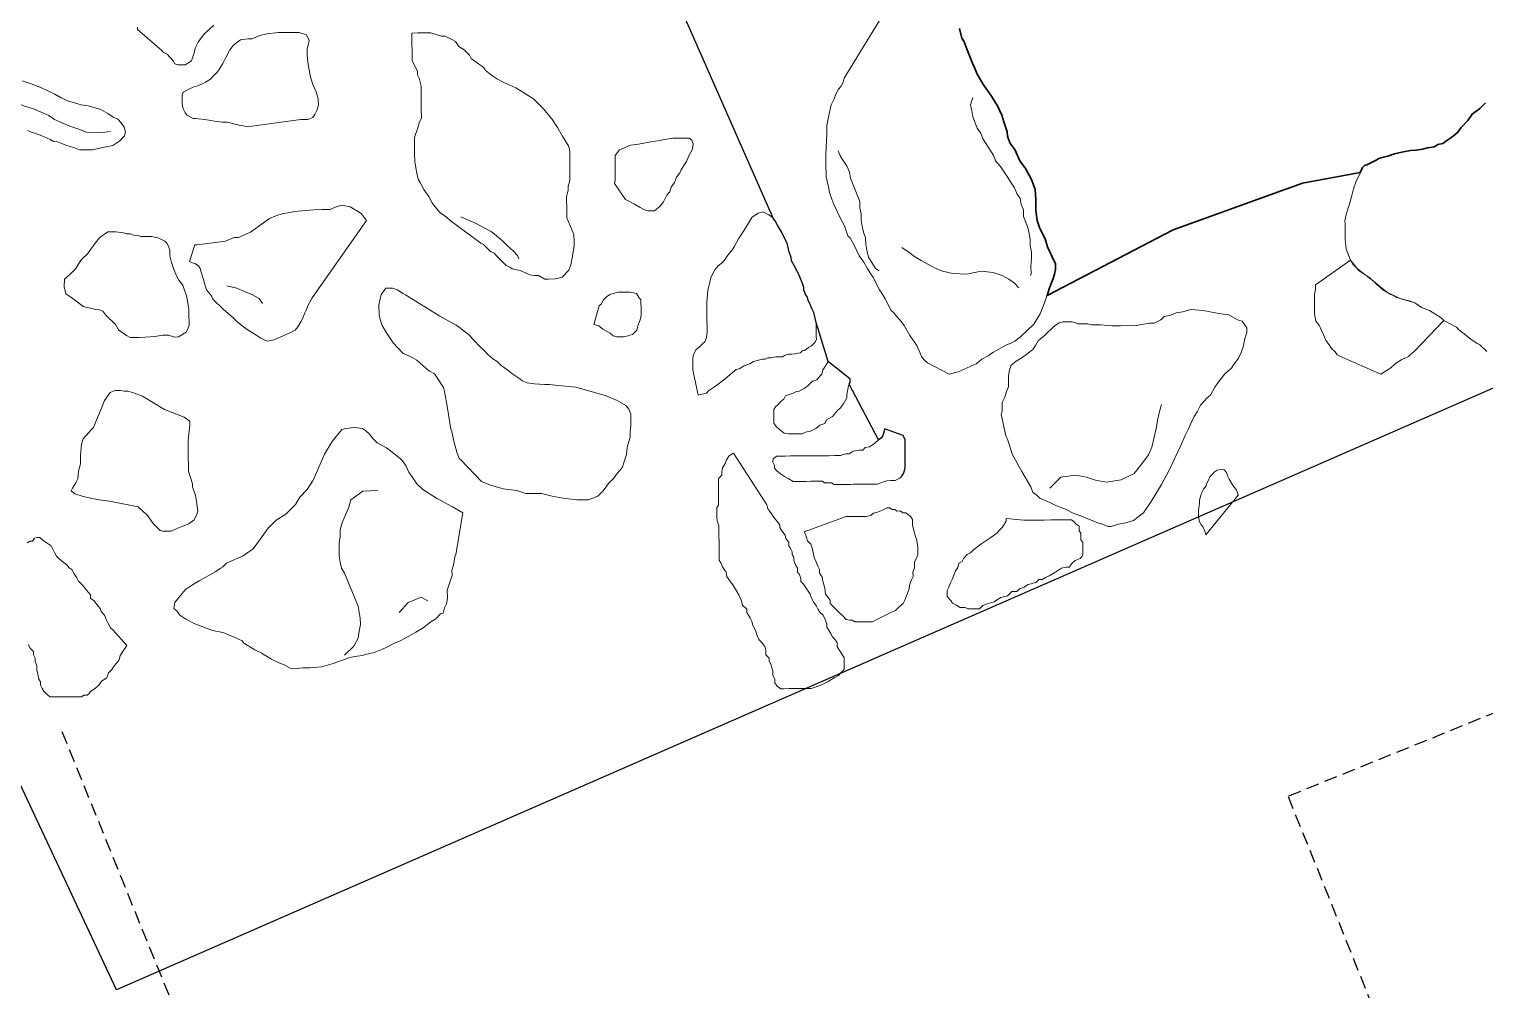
# Model space of a CAD drawing. Header units: millimetres. Extents: x -3113 to 15022, y -19591 to 4665.
# Drawn here: x 788 to 2219, y -5629 to -4684 of the extents above; entities that cross this region are included whole.
import ezdxf

# ---------------------------------------------------------------- set-up
doc = ezdxf.new("R2010")
doc.units = ezdxf.units.MM
doc.header["$XCLIPFRAME"] = 2
doc.linetypes.add('HIDDENX2', pattern=[19.05, 12.7, -6.35])
for name, color, linetype, lineweight in [('0A-detail', 7, 'Continuous', 18), ('0A-detail-detail', 7, 'Continuous', 13), ('0T-proposed', 7, 'Continuous', 25), ('0T-walltop', 7, 'Continuous', 30)]:
    doc.layers.add(name, color=color, linetype=linetype, lineweight=lineweight)
picture_1 = doc.add_image_def('image1.tif', size_in_pixel=(6668, 8809))

msp = doc.modelspace()

# ---------------------------------------------------------------- linework, layer by layer
at = {"layer": '0A-detail', "lineweight": 25}
for points in [[(1519.9, -4870.7), (1366.9, -4523.2)], [(1573.5, -5010.9), (1561.7, -4972.5)], [(1623.1, -5088.1), (1594.2, -5033.2)]]:
    msp.add_lwpolyline(points, dxfattribs=at)
at = {"layer": '0A-detail'}
for points in [[(1702.7, -4683.5), (1705, -4692.8), (1707.2, -4696.5), (1710, -4704.2), (1713.4, -4712.5), (1715.1, -4716.8), (1717.4, -4721.7), (1720.1, -4728.2), (1726.2, -4738.7), (1734, -4750), (1737.9, -4756.6), (1739.6, -4758.8), (1744.1, -4768.6), (1746.3, -4775.1), (1749.6, -4785), (1749.7, -4789.4), (1751.9, -4795.9), (1756.9, -4802.4), (1762, -4813.4), (1767.6, -4821), (1773.2, -4831.9), (1776.9, -4841.7), (1777.6, -4851.6), (1777.7, -4859.2), (1777.7, -4862.5), (1778.9, -4872.4), (1781.7, -4880.1), (1786.8, -4890.4), (1789.1, -4898.1), (1793.5, -4907.4), (1796.9, -4914.9), (1797, -4920.4), (1795.9, -4924.9), (1794.8, -4929.3), (1791, -4938.6), (1786.3, -4953.4), (1781.9, -4963.9), (1775.5, -4974.3), (1769, -4980.5), (1762.4, -4986.6), (1757, -4990.9), (1752.6, -4993.1), (1749.4, -4994.3), (1735.2, -5002.1), (1730.8, -5005.4), (1724.7, -5008.8), (1718.9, -5013.3), (1701.4, -5021), (1692.3, -5023.3), (1671.1, -5012.1), (1668.4, -5009.9), (1665.6, -5006.6), (1664, -5002.7), (1660.6, -4995.1), (1653.9, -4985.3), (1648.3, -4975.5), (1643.9, -4970), (1642.2, -4968.4), (1639.4, -4964.6), (1637.3, -4962.5), (1635.1, -4960.3), (1631.1, -4952.1), (1629.5, -4949.4), (1625.5, -4942.8), (1623.9, -4940.6), (1617.7, -4928.2), (1612.1, -4919.9), (1608.4, -4913.3), (1603.9, -4906.9), (1599.4, -4897), (1595, -4889.4), (1592.7, -4887.2), (1589.4, -4877.4), (1586, -4870.8), (1579, -4856.6), (1577.1, -4851.2), (1574.9, -4844.6), (1573.7, -4839.2), (1571.4, -4829.3), (1571.4, -4823.9), (1571.3, -4821.2), (1571.2, -4807.4), (1572.1, -4786.6), (1572.1, -4778.9), (1574.2, -4769.1), (1576.3, -4758.6), (1579.5, -4752.5), (1581.1, -4748.1), (1583.7, -4743.2), (1585.9, -4740.4), (1588.1, -4736), (1589.1, -4732.2), (1630.2, -4665.4)], [(969.5, -4680.2), (961.9, -4687), (959, -4689.9), (954.3, -4696.8), (951.4, -4702.6), (950.6, -4706.4), (948.6, -4712.2), (947.8, -4715.1), (941.5, -4719), (934.3, -4719), (931.4, -4718.2), (929.5, -4715.3), (926.5, -4711.5), (923.6, -4708.5), (919.7, -4706.7), (918.5, -4705.1), (894.5, -4684.3), (894.5, -4681.9)], [(781.2, -4734.9), (790, -4737.7), (799.6, -4741.5), (813.2, -4748.1), (819.4, -4751.5), (826.7, -4754.7), (832.5, -4756.6), (839.2, -4758.5), (846.1, -4759.3), (858.6, -4763.1), (865.3, -4766.9), (870.7, -4770.7), (875.1, -4772.6), (878.4, -4776), (881.3, -4780.3), (882.9, -4785.5), (881.9, -4788.9), (877.2, -4793.8), (870.4, -4798.6), (858.9, -4800.7), (850.2, -4802.7), (841.5, -4802.8), (837.7, -4802.8), (832.5, -4800.7), (824.2, -4798.1), (814.6, -4794.3), (812.1, -4794.4), (808.8, -4792.5), (800, -4788.7), (791.3, -4785.8), (786.5, -4783.7)], [(2220.8, -5001), (2214.1, -4994.5), (2211.3, -4993.4), (2205.3, -4989), (2197.5, -4982.6), (2193.2, -4979.4), (2191, -4977.2), (2178.8, -4970.7), (2176, -4968), (2164.5, -4960.9), (2156.8, -4957.8), (2150.2, -4953.4), (2144.6, -4951.3), (2140.2, -4950.2), (2132.6, -4948.1), (2129.3, -4945.9), (2126.5, -4944.9), (2118.7, -4940.5), (2112.7, -4935.1), (2106.1, -4928.6), (2095.6, -4921.6), (2091.7, -4917.8), (2089.5, -4915.6), (2086.9, -4911.2), (2082.8, -4900.4), (2081.7, -4890.5), (2081.6, -4881.7), (2081.6, -4875.2), (2081.5, -4872.5), (2082.5, -4867.5), (2084.6, -4859.7), (2085.7, -4857), (2087.8, -4848.8), (2089.9, -4841.1), (2092.1, -4834.5), (2096.4, -4825.6), (2098.6, -4820.2), (2100.7, -4818), (2102.9, -4817.5), (2106.2, -4815.7), (2112.1, -4813), (2114.9, -4811.3), (2119.3, -4810.1), (2123.7, -4809), (2130.2, -4806.7), (2134.6, -4805.6), (2138.9, -4804.8), (2146, -4803.3), (2151.5, -4803.2), (2157.6, -4802.1), (2162.5, -4800.9), (2169.6, -4799.8), (2172.9, -4797.5), (2177.7, -4796.4), (2181.6, -4793.7), (2186.5, -4790.4), (2192.4, -4785.4), (2195.7, -4780.9), (2202.2, -4773.8), (2206.6, -4767.6), (2214.2, -4762.2), (2219.6, -4756.6)], [(786.2, -5189.2), (788.7, -5187.6), (791.2, -5187.6), (793.4, -5184.7), (796.2, -5184.1), (798.7, -5184.1), (801.8, -5186.9), (805.7, -5189.6), (809.7, -5192.4), (811.3, -5195.7), (813, -5199), (814.8, -5202.3), (817.3, -5204.8), (821.5, -5208.2), (824.8, -5210.6), (827.4, -5213.9), (829.9, -5215.5), (832.4, -5219.8), (835, -5223.9), (836.7, -5227.1), (840.8, -5231.4), (843.5, -5234.7), (846, -5238), (848.5, -5240.4), (848.5, -5243.7), (851.9, -5246.3), (853.6, -5248.8), (856.1, -5252.1), (857.7, -5253.8), (858.7, -5257), (862.1, -5260.4), (863.7, -5264.6), (865.5, -5267.9), (868, -5272.9), (870.5, -5275.3), (884.1, -5290.2), (881.5, -5294.4), (877.5, -5300.3), (876.6, -5304.6), (870.9, -5311.2), (869.2, -5313.8), (865.9, -5317.2), (864.3, -5322.2), (859.3, -5325.5), (856.8, -5328.9), (853.4, -5332.3), (851.1, -5334), (848.5, -5335.6), (846.9, -5337.4), (845.2, -5339.1), (841.8, -5339.1), (839.4, -5340.7), (835.2, -5340.8), (831.8, -5340.8), (828.5, -5340.8), (826, -5340.8), (821.8, -5340.9), (818.5, -5340.9), (814.3, -5341), (811.8, -5341), (808.4, -5341), (805.4, -5338.3), (802.6, -5335.3), (800.8, -5332.8), (799.2, -5329.4), (799.2, -5326.1), (797.5, -5323.6), (796.5, -5318.6), (795.7, -5314.4), (795.6, -5310.3), (794, -5306.1), (794, -5302.7), (792.2, -5299.5), (792.2, -5296.1), (788.9, -5292.8), (787.2, -5289.5)]]:
    msp.add_lwpolyline(points, dxfattribs=at)
for points in [[(1055.2, -4772.9), (1002.3, -4780.1), (998.4, -4779.2), (994.5, -4778.3), (989.2, -4777.3), (982.9, -4775.5), (978.1, -4775.5), (970.4, -4774.6), (960.8, -4772.8), (951.6, -4771.9), (949.2, -4771.9), (943.3, -4768.7), (941.4, -4766.2), (939.5, -4762.4), (938.4, -4757.6), (938.4, -4753.7), (938.4, -4748.9), (939.3, -4746), (942.2, -4744.6), (945.1, -4743), (949.4, -4741.1), (953.7, -4739.7), (957.6, -4738.1), (961.4, -4736.2), (966.2, -4733.3), (969.1, -4730.3), (972.9, -4726.4), (974.7, -4723.6), (978.6, -4717.7), (981.4, -4711.9), (985.2, -4704.2), (989, -4699.8), (991.9, -4697.3), (995.7, -4694.5), (1002.9, -4693.4), (1006.8, -4693.4), (1014.9, -4690.4), (1021.6, -4688.5), (1033.2, -4687.3), (1040.9, -4687.3), (1049.6, -4687.2), (1053.4, -4687.2), (1060.6, -4689.5), (1063.2, -4695.3), (1062.2, -4699.6), (1061.3, -4703.5), (1061.3, -4707.8), (1061.3, -4710.2), (1062.4, -4718.9), (1064.4, -4729.5), (1065.4, -4733.3), (1066.9, -4738.6), (1070.3, -4745.8), (1072.3, -4752.5), (1072.4, -4758.3), (1071, -4764.1), (1069, -4768), (1066.8, -4770.8), (1061.9, -4772.8)], [(1232, -4894.4), (1201.9, -4872.4), (1198.4, -4869), (1191.5, -4863.9), (1184.5, -4855.4), (1181.1, -4848.6), (1175.9, -4841.8), (1172.5, -4835), (1170.6, -4831.6), (1168.9, -4823.9), (1167.1, -4814.4), (1167, -4805.9), (1166.9, -4797.3), (1166.9, -4790.5), (1170.2, -4781.1), (1171.9, -4775.1), (1173.6, -4771.6), (1173.5, -4762.3), (1173.5, -4757.9), (1173.4, -4748.6), (1173.3, -4742.5), (1173.3, -4740), (1171.5, -4732.2), (1169.7, -4728.8), (1169.7, -4725.4), (1164.5, -4715.2), (1164.4, -4711.8), (1164.4, -4708.4), (1164.3, -4695.6), (1164.2, -4687.8), (1170.2, -4687.7), (1177, -4687.6), (1183, -4687.6), (1188.2, -4689.2), (1193.4, -4690.9), (1196.8, -4690.9), (1200.3, -4692.6), (1203.7, -4694.3), (1207.1, -4696), (1210.5, -4701), (1215.8, -4704.4), (1220.9, -4709.5), (1222.7, -4712.9), (1229.6, -4718), (1234.7, -4721.4), (1236.5, -4724.8), (1243.4, -4729.8), (1248.5, -4733.3), (1254.6, -4736.6), (1266.6, -4741.6), (1273.5, -4745.9), (1283.8, -4752.7), (1290.7, -4759.4), (1293.4, -4762), (1302, -4772.1), (1307.3, -4780.7), (1312.4, -4789.2), (1318.4, -4799.4), (1319.4, -4804.6), (1319.5, -4813.1), (1319.5, -4818.3), (1319.5, -4821.7), (1319.6, -4828.6), (1319.6, -4832.9), (1318, -4838.8), (1318, -4842.3), (1316.4, -4849.1), (1316.4, -4854.2), (1316.5, -4856.9), (1316.5, -4861.1), (1316.5, -4865.4), (1316.6, -4869.7), (1320.1, -4878.2), (1323.6, -4885.9), (1323.7, -4893.5), (1323.7, -4897), (1322.1, -4907.2), (1320.4, -4915.9), (1318.7, -4921), (1312, -4927.9), (1305.1, -4929.7), (1298.3, -4929.8), (1294.9, -4929.8), (1288.8, -4926.4), (1284.6, -4926.5), (1280.3, -4925.7), (1270.8, -4921.4), (1263, -4919.8), (1260.5, -4918.1), (1257.1, -4916.4), (1253.7, -4913.1), (1248.4, -4907.9), (1245, -4904.5), (1241.6, -4902.9), (1234.6, -4896)], [(1430.8, -4791.2), (1436.8, -4791.1), (1439.6, -4793.3), (1440.7, -4797.2), (1440.2, -4802), (1436.4, -4808.6), (1434.3, -4814.1), (1431.5, -4818), (1428.9, -4822.5), (1427.8, -4825.2), (1424.5, -4829.5), (1422.4, -4835), (1419.1, -4839.5), (1418, -4843.9), (1414.9, -4847.2), (1411.6, -4853.8), (1408.4, -4858.2), (1402.9, -4862.6), (1396.3, -4862.7), (1393, -4861.6), (1388.6, -4859.4), (1383.2, -4856.2), (1374.3, -4851.6), (1363.6, -4836), (1364.2, -4832.9), (1364.2, -4827.5), (1364.1, -4820.3), (1364.1, -4813.7), (1364, -4808.2), (1368.4, -4802.6), (1371.7, -4801.5), (1379.3, -4798.2), (1387, -4797), (1399, -4794.7), (1407.8, -4793.6), (1412.7, -4792.4), (1420.9, -4791.2)], [(950.8, -4896.2), (953.2, -4896.2), (981.1, -4892.5), (989.7, -4889), (994, -4889), (1005.6, -4883.7), (1018.5, -4874.4), (1024.3, -4870.4), (1030.4, -4867.5), (1037.7, -4865.5), (1042.5, -4864.6), (1049.2, -4863.5), (1059.3, -4862.4), (1068, -4861.9), (1076.2, -4861.4), (1080.1, -4861.3), (1083.9, -4861.3), (1088.2, -4859.3), (1095, -4857.3), (1103.7, -4858.7), (1112.3, -4863.9), (1114.8, -4865.8), (1117.7, -4869.6), (1119.7, -4872.1), (1066.1, -4948.2), (1061.7, -4956.8), (1060.7, -4959.7), (1058.8, -4963.6), (1057, -4968.4), (1055.1, -4971.9), (1052.2, -4976.9), (1049.4, -4980.1), (1043.6, -4983), (1032.5, -4988), (1027.3, -4989.9), (1022.5, -4991), (1019.6, -4990), (1015.7, -4988.1), (1011.8, -4985.3), (1002.2, -4979.5), (997.3, -4975.7), (991.5, -4970.9), (988.6, -4968.1), (978.9, -4959.5), (968.6, -4949.5), (967.2, -4946.2), (962.3, -4940.4), (960.8, -4935.1), (959.3, -4930.3), (957.3, -4923.1), (956.3, -4919.3), (954.4, -4916.9), (951, -4914.5), (947.6, -4913.5), (945.6, -4912.6)], [(1445.7, -5044.2), (1440.5, -5019.1), (1440.5, -5014.7), (1440.4, -5008.7), (1440.8, -5004.8), (1443.7, -4999.2), (1446.8, -4997), (1450.1, -4993.7), (1452.3, -4991.6), (1453.4, -4988.3), (1454.4, -4982.7), (1454.4, -4977.2), (1454.3, -4969.5), (1454.2, -4962.5), (1454.2, -4955.3), (1454.1, -4952.6), (1455.1, -4941), (1458.3, -4928.5), (1459.4, -4925.7), (1462, -4920.8), (1465.3, -4916.8), (1469.7, -4913.5), (1472.3, -4910.3), (1475, -4906.5), (1479.3, -4900.7), (1481, -4898.1), (1485.4, -4890.4), (1490.8, -4881.6), (1495.1, -4875), (1498.4, -4869.4), (1504.8, -4865), (1509.7, -4863.8), (1515.3, -4866.6), (1518.5, -4868.9), (1521.4, -4872.5), (1523.6, -4876.9), (1527.7, -4883.4), (1530.3, -4888.9), (1532.5, -4893.2), (1533.6, -4896), (1534.8, -4902), (1537, -4908.6), (1537.6, -4911.8), (1540.4, -4917.3), (1544.9, -4926), (1546.7, -4930.4), (1548.3, -4934.3), (1549.4, -4938), (1549.4, -4940.8), (1550.5, -4943), (1551.1, -4945.2), (1553.2, -4947.8), (1553.9, -4951.1), (1555, -4953.3), (1556.6, -4956.6), (1557.7, -4959.4), (1559.4, -4962.7), (1561.7, -4972.5), (1561.7, -4974.7), (1561.8, -4976.9), (1561.8, -4979.1), (1561.8, -4981.3), (1561.8, -4984), (1561.8, -4986.8), (1561.9, -4989), (1561.1, -4991.4), (1559.3, -4993.4), (1557.1, -4995.6), (1554.3, -4997.1), (1550.7, -5000.1), (1547.8, -5000.5), (1546.3, -5002.3), (1543.9, -5002.7), (1540.6, -5003.4), (1537.3, -5003.9), (1534.6, -5003.9), (1530.7, -5005.1), (1528.6, -5006.2), (1526.4, -5006.2), (1524.2, -5006.2), (1522, -5006.2), (1517.6, -5007.4), (1514.3, -5007.4), (1511.6, -5008.5), (1508.8, -5008.6), (1500.2, -5010.8), (1496.4, -5013.1), (1490.9, -5015.3), (1485.9, -5018.2), (1483.2, -5018.7), (1479.4, -5021.9), (1472.3, -5028.1), (1462.6, -5035.3), (1456, -5039.7), (1453.8, -5042)], [(873, -4974.5), (863.3, -4965.4), (860.4, -4961.5), (857, -4960.2), (853.6, -4959.7), (849.8, -4958.7), (845, -4957.9), (841, -4956.9), (835.2, -4952.1), (829.1, -4947.7), (824, -4944.5), (822.6, -4937.4), (822.8, -4930.1), (828.3, -4925.2), (831.5, -4921.9), (834, -4919.4), (836.9, -4914.5), (839.6, -4910.7), (845.4, -4904.9), (848.7, -4900.5), (854, -4893.2), (857.7, -4888.8), (859.7, -4887.4), (865.5, -4883.5), (870.7, -4883.4), (873.2, -4883.4), (880.9, -4884.3), (883.8, -4885.2), (887.6, -4885.2), (890.5, -4886.6), (894.4, -4887.1), (898.2, -4888), (901.1, -4887.9), (908.8, -4887.9), (915.5, -4889.7), (921.4, -4892.6), (923.8, -4895), (926.2, -4901.2), (926.3, -4907), (927.9, -4913.7), (930.3, -4920.5), (933.3, -4927.2), (935.2, -4931), (939.2, -4935.8), (941.1, -4941.6), (942.6, -4946.4), (944.1, -4953.1), (945.1, -4959.9), (945.1, -4967.1), (945.2, -4971.4), (945.2, -4975.3), (944.3, -4977.7), (942.5, -4982), (934.8, -4986.8), (930.9, -4986.9), (925.1, -4985), (919.3, -4985.1), (911.6, -4986.2), (902, -4987.1), (895.7, -4987.2), (891.4, -4987.2), (887.5, -4987.3), (883.7, -4985.4), (876, -4979.7)], [(2156.8, -4957.8), (2164.5, -4960.9), (2176, -4968), (2178.8, -4970.7), (2149.5, -5001.2), (2146.2, -5003.9), (2144, -5006.1), (2137.5, -5009), (2131, -5013.4), (2126.6, -5017.2), (2116.8, -5023.4), (2076.6, -5005.6), (2073.9, -5004.5), (2071.7, -5001.3), (2068.4, -4998), (2066.1, -4994.7), (2062.8, -4990.3), (2060.6, -4985.3), (2058.5, -4980.6), (2056.1, -4975.1), (2052.8, -4971.3), (2051.7, -4964.1), (2051.6, -4959.3), (2051.6, -4953.2), (2051.5, -4948.6), (2051.5, -4944.4), (2052.5, -4940), (2052.5, -4935.6), (2086.9, -4911.2), (2093.7, -4919.8), (2109.4, -4931.9), (2122.6, -4942.7), (2136.4, -4949.2), (2150.2, -4953.4)], [(1298.4, -5142.6), (1291.6, -5140.7), (1284.9, -5140.8), (1276.2, -5140.9), (1267.5, -5138), (1254, -5136.2), (1241.4, -5132.5), (1232.8, -5129), (1212.3, -5107.6), (1210.7, -5106.5), (1208.5, -5100.1), (1205.5, -5089.4), (1203.5, -5079.8), (1202.4, -5077.4), (1199.4, -5056.8), (1196.3, -5040.4), (1195.3, -5036.6), (1189.8, -5027.9), (1186.6, -5023.2), (1181.7, -5020.3), (1178.1, -5017.4), (1169, -5009.8), (1164.7, -5007), (1158.4, -5004.1), (1155.6, -5003.2), (1145.8, -4992.6), (1139.4, -4982.6), (1135, -4975.4), (1133.1, -4969.7), (1132, -4964.9), (1131.9, -4955.3), (1134.2, -4945.1), (1138.6, -4938.8), (1145.3, -4938.7), (1150.1, -4940.6), (1155.4, -4943.9), (1157.9, -4945.3), (1191.8, -4966.2), (1207.7, -4975.3), (1211.1, -4977.6), (1219.9, -4984.3), (1225.7, -4990.5), (1230.6, -4995.8), (1235.8, -5000.5), (1239.4, -5004.4), (1243.7, -5008.2), (1248.1, -5011), (1252, -5014.9), (1258.7, -5019.6), (1263.6, -5023.4), (1270.4, -5028.1), (1272.8, -5030.1), (1277.6, -5031.9), (1284.8, -5032.9), (1294.6, -5033.7), (1299.4, -5033.7), (1308.1, -5034.6), (1325.4, -5036.3), (1342.7, -5041), (1345.1, -5041.9), (1355.4, -5044.7), (1366, -5049.4), (1374.6, -5054.2), (1377.6, -5058), (1379.5, -5062.8), (1379.6, -5067.6), (1379.6, -5074.4), (1378.8, -5080.1), (1378.8, -5085.4), (1377.4, -5089.8), (1376, -5095.6), (1375.1, -5102.4), (1373.2, -5108.2), (1371.3, -5114.9), (1364.7, -5122.7), (1362.8, -5125.6), (1357.5, -5130.9), (1352.3, -5138.2), (1347.1, -5143.5), (1338, -5147), (1326.4, -5147.1), (1312.9, -5145.3), (1302.3, -5143.4)], [(1343, -4974.5), (1348.4, -4956.3), (1350.5, -4954.7), (1352.7, -4950.3), (1355.5, -4947.4), (1358.8, -4945.2), (1366.8, -4942.9), (1372.9, -4942.9), (1376.2, -4942.9), (1378.9, -4942.8), (1382.2, -4943.4), (1385, -4943.9), (1387.8, -4948.2), (1389.4, -4950.4), (1389.4, -4953.2), (1389.5, -4958.1), (1389.5, -4963.1), (1389.5, -4965.8), (1388.6, -4970.1), (1386.4, -4975.7), (1385.4, -4980.1), (1381, -4984.5), (1376.6, -4985.6), (1372.2, -4986.8), (1368.9, -4986.8), (1365.6, -4986.8), (1362.3, -4985.8), (1359.1, -4983.2), (1351.9, -4979.3), (1348, -4976)], [(1748, -5084.2), (1743.4, -5062.9), (1744.5, -5060.1), (1744.5, -5056.8), (1744.5, -5054.1), (1744.4, -5051.3), (1747.1, -5045.9), (1748.7, -5040.4), (1750.8, -5036), (1750.8, -5032.7), (1750.7, -5025), (1751.7, -5019.5), (1753.3, -5014.6), (1758.3, -5010.7), (1761.5, -5008.5), (1767, -5005.1), (1770.3, -5002.4), (1774.7, -4999), (1777.3, -4995.1), (1780, -4990.7), (1782.2, -4988.6), (1785.9, -4985.8), (1789.8, -4981.9), (1792, -4979.7), (1794.2, -4977.5), (1797.8, -4974.5), (1800.7, -4973), (1804, -4971.9), (1807.2, -4971.9), (1813.2, -4971.8), (1819.3, -4973.9), (1828.6, -4973.9), (1832.5, -4974.9), (1836.8, -4974.9), (1841.2, -4974.8), (1852.3, -4975.8), (1861, -4975.8), (1876.4, -4975.6), (1889.4, -4973.3), (1893.8, -4973.3), (1900.4, -4969.9), (1903.7, -4966.6), (1910.3, -4965.4), (1915.7, -4963.2), (1922.2, -4962), (1929.9, -4959.8), (1942, -4960.8), (1959.6, -4963.9), (1967.3, -4964.9), (1976, -4969.8), (1980.4, -4971.4), (1982.7, -4974.7), (1984.9, -4977.9), (1984.9, -4982.3), (1982.8, -4989.5), (1981.7, -4995.5), (1979.6, -5002.1), (1976.8, -5007.6), (1972, -5014.3), (1969.9, -5017.5), (1963.4, -5023), (1960.1, -5027.5), (1955.8, -5033), (1953.6, -5036.3), (1949.3, -5044.1), (1946, -5046.8), (1939.6, -5054), (1936.3, -5060.6), (1933.1, -5065), (1929.8, -5072.6), (1927.7, -5077.1), (1924.4, -5083.7), (1920.1, -5093.6), (1908.8, -5117.8), (1901.3, -5132.1), (1891, -5148.7), (1883.5, -5159.7), (1873.7, -5167.5), (1866, -5169.7), (1858.4, -5170.9), (1851.8, -5173.2), (1848.5, -5173.2), (1843, -5171), (1839.7, -5170), (1828.8, -5165.7), (1821, -5162.4), (1814.4, -5160.3), (1806.8, -5156.1), (1798, -5152.8), (1791.3, -5149.6), (1788.5, -5148.5), (1781.4, -5145.3), (1778.2, -5142), (1774.8, -5139.9), (1772.6, -5134.4), (1763.7, -5119.2), (1754.7, -5102.7), (1749.7, -5087.5)], [(1595, -5028.2), (1595.1, -5031.6), (1593.4, -5034.9), (1591.9, -5043.3), (1591.9, -5046.6), (1588.5, -5052.5), (1585.3, -5056.7), (1582.7, -5059.3), (1577.8, -5065.1), (1572, -5068.5), (1570.3, -5071.9), (1565.3, -5073.5), (1561.2, -5077), (1556.2, -5079.5), (1551.2, -5080.4), (1547.9, -5082.1), (1545.4, -5082.1), (1542.8, -5082.1), (1538.7, -5082.2), (1534.5, -5082.2), (1530.3, -5081.5), (1526.1, -5078.1), (1522.5, -5075), (1520.2, -5071.6), (1520.2, -5068.2), (1520.1, -5064.9), (1520.1, -5061.5), (1520.1, -5058.2), (1521.8, -5055.6), (1524.2, -5053.1), (1526.7, -5050.5), (1530, -5048.1), (1531.7, -5044.6), (1534.2, -5043.8), (1539.1, -5042.1), (1542.4, -5040.4), (1545, -5040.3), (1549.1, -5037.9), (1553.3, -5035.3), (1555.8, -5032.7), (1558.2, -5030.2), (1562.2, -5029.1), (1565.7, -5025.1), (1567.4, -5023.4), (1568.2, -5019.3), (1569.8, -5016.7), (1571.5, -5014.3), (1573.5, -5010.9)], [(895.3, -5153.9), (866.9, -5148.4), (859.2, -5147.4), (849.6, -5145.6), (840.3, -5143.3), (833.1, -5141), (829.2, -5138.1), (830.6, -5135.7), (833.9, -5130.4), (835.9, -5126.5), (836.7, -5118.8), (838.6, -5111.5), (838.6, -5103.3), (839.4, -5092.3), (841.2, -5087), (848.9, -5078.2), (851.2, -5075.8), (854.5, -5067.6), (859.2, -5056.9), (862.1, -5049.2), (867.8, -5041.5), (872.6, -5039.5), (877.9, -5039.5), (881.3, -5040.3), (885.2, -5040.3), (889.5, -5041.3), (896.7, -5044.1), (899.6, -5045), (905.5, -5048.8), (910.3, -5051.7), (921, -5058.3), (928.7, -5061.1), (940.3, -5065.8), (946.1, -5069.6), (946.1, -5073.9), (945.3, -5079.3), (944.3, -5089), (944.4, -5098.6), (944.5, -5103.4), (944.6, -5115), (944.6, -5118.8), (948.6, -5131.2), (948.7, -5134.1), (951.6, -5142.8), (952.6, -5148.6), (953.7, -5158.2), (952.7, -5162.1), (949.8, -5166.9), (945.1, -5170.8), (937.4, -5173.7), (932.6, -5175.7), (927.8, -5177.7), (923.9, -5177.8), (919.6, -5177.8), (916.7, -5177.3), (909.9, -5170.2), (903.6, -5161.5), (900.7, -5159.2)], [(1214.2, -5159.7), (1207.4, -5200.7), (1206.5, -5203.1), (1206, -5207.5), (1205.1, -5210.9), (1203.7, -5216.6), (1203.8, -5221.4), (1201.9, -5227.2), (1199.1, -5236), (1199.2, -5243.7), (1198.2, -5249.4), (1196.3, -5253.3), (1194.9, -5258.6), (1192.5, -5259.1), (1187.7, -5264), (1183, -5267.2), (1175.3, -5272.8), (1168.1, -5277.1), (1165.8, -5278.6), (1159, -5282.5), (1151.3, -5286.5), (1148.4, -5287.4), (1138.9, -5292.3), (1135.5, -5293.8), (1127.3, -5297.3), (1118.8, -5299.3), (1115.4, -5300.2), (1108.2, -5301.3), (1103.3, -5302.3), (1087, -5308.2), (1075.5, -5311.2), (1063.9, -5312.3), (1057.2, -5312.4), (1048.5, -5313.4), (1044.6, -5312.5), (1039.3, -5309.6), (1032.1, -5306.8), (1026.3, -5303.9), (1016.5, -5297.8), (1009.8, -5294.5), (999.1, -5287.9), (997.6, -5285.9), (989, -5281.7), (987, -5281.2), (980.3, -5278.3), (978.4, -5277.5), (968.2, -5275.6), (950.8, -5269), (942.1, -5264.3), (936.3, -5260.4), (933.4, -5256.7), (930.4, -5253.8), (931.4, -5248), (935.1, -5243.2), (941.9, -5235.4), (948.5, -5230.8), (955.3, -5226.6), (961, -5223.6), (971.5, -5217.7), (976.3, -5214.4), (978.3, -5212.9), (982, -5209.5), (984.9, -5208), (998.4, -5202.1), (1008.4, -5195.3), (1015.5, -5185.5), (1023.1, -5174.9), (1030.9, -5167.1), (1040.4, -5161.3), (1044.7, -5156.9), (1049.9, -5151.5), (1054.1, -5144.3), (1061.4, -5137), (1066.6, -5128.8), (1068, -5126.3), (1078.4, -5102.2), (1086, -5089.6), (1095.5, -5077.9), (1099.3, -5077), (1108, -5075.9), (1115.7, -5076.8), (1118.7, -5078.7), (1122.5, -5082.5), (1126.4, -5087.2), (1130.3, -5091.1), (1139.3, -5095.8), (1141.9, -5097.7), (1152.6, -5106.3), (1155, -5108.7), (1158.5, -5113.9), (1161.4, -5119.7), (1165.8, -5126.5), (1167.7, -5129.2), (1169.2, -5131.2), (1175.1, -5136.9), (1188.6, -5145.5), (1204.1, -5154)], [(1647.3, -5083.7), (1649.1, -5087.9), (1649.1, -5092.1), (1649.2, -5097.9), (1649.2, -5100.4), (1649.2, -5104.6), (1649.2, -5107.9), (1649.3, -5111.3), (1649.3, -5115.5), (1647.7, -5120.5), (1646, -5123.8), (1643.8, -5125.7), (1639.3, -5128.1), (1635.1, -5128.1), (1631, -5128.2), (1626.8, -5129.8), (1624.3, -5130.7), (1621.9, -5131.5), (1619.4, -5131.6), (1616.8, -5131.6), (1612.7, -5131.6), (1609.4, -5131.6), (1606, -5131.7), (1602.7, -5131.7), (1598.5, -5131.7), (1596, -5131.8), (1593.5, -5131.8), (1591, -5131.8), (1586.8, -5131.9), (1581.8, -5131.9), (1579.3, -5131.9), (1576.7, -5130.2), (1574.2, -5130.3), (1570, -5130.3), (1567.5, -5128.7), (1565, -5128.7), (1560.8, -5128.8), (1556.6, -5128.8), (1551.6, -5128.9), (1548.3, -5128.9), (1544.1, -5128.9), (1541.6, -5129), (1539.1, -5129), (1534.9, -5126.5), (1530.7, -5124.1), (1526.5, -5121.6), (1522.9, -5118.5), (1520.6, -5115.8), (1520.6, -5113.3), (1519, -5110), (1519.4, -5106.3), (1523, -5104), (1527.2, -5104), (1531.3, -5104), (1536.4, -5103.9), (1540.6, -5103.9), (1543.9, -5103.8), (1547.3, -5103.8), (1552.3, -5103.8), (1555.6, -5103.7), (1558.9, -5103.7), (1562.3, -5103.7), (1567.3, -5103.6), (1570.6, -5103.6), (1574, -5103.6), (1579.8, -5103.5), (1585.7, -5103.5), (1590.7, -5101.7), (1594, -5101.7), (1598.2, -5099.2), (1604.1, -5098.3), (1607.4, -5098.3), (1609.8, -5095.7), (1614, -5094.9), (1616.4, -5093.2), (1619, -5091.5), (1623.1, -5088.1), (1625.6, -5086.4), (1627.2, -5083.9), (1628.3, -5080.8), (1628.9, -5077.2)], [(1480.4, -5101.1), (1510.9, -5148.4), (1513.1, -5152), (1514.3, -5155.9), (1516, -5158.4), (1517.7, -5160.9), (1519.4, -5163.4), (1521.9, -5166.7), (1526.1, -5171.7), (1526.1, -5174.2), (1527.9, -5177.5), (1531.2, -5181.7), (1532, -5185.1), (1534.7, -5189.1), (1534.7, -5192.4), (1536.4, -5195), (1538.1, -5198.3), (1538.1, -5200.8), (1539.8, -5203.3), (1539.8, -5206.7), (1541.6, -5211.7), (1543.2, -5214.2), (1543.2, -5218.4), (1545, -5219.9), (1546.7, -5224.1), (1546.7, -5227.4), (1549.2, -5230), (1552.6, -5235), (1555.9, -5239.9), (1556.9, -5243.2), (1559.4, -5248.2), (1561.9, -5251.6), (1563.7, -5254.9), (1565.4, -5257.4), (1568.7, -5260.6), (1570.5, -5264.8), (1572.1, -5269), (1572.1, -5272.3), (1573.9, -5274.9), (1576.2, -5278.4), (1577.3, -5281.5), (1579.5, -5283.4), (1582.4, -5287.3), (1582.4, -5291.5), (1585.7, -5296.5), (1587.5, -5299.8), (1589.1, -5302.2), (1589.1, -5304.7), (1589.2, -5308.1), (1589.2, -5311.4), (1589.2, -5313.9), (1586.7, -5316.5), (1583.5, -5319.9), (1579.3, -5322.3), (1576, -5324.1), (1573.4, -5325.8), (1570.1, -5327.5), (1566.8, -5329.1), (1564.4, -5330.1), (1561.8, -5330.9), (1556.8, -5332.6), (1552.7, -5332.7), (1548.5, -5332.7), (1545.1, -5332.7), (1541, -5332.8), (1538.5, -5332.8), (1535.1, -5332.8), (1530.1, -5332.9), (1526.8, -5332.9), (1523.4, -5330.4), (1520.9, -5327.2), (1520.9, -5323.8), (1519.2, -5319.6), (1519.1, -5315.5), (1518, -5312.4), (1517.4, -5309.6), (1515.6, -5305.4), (1515.6, -5302.9), (1512.3, -5299.6), (1512.2, -5295.4), (1511.3, -5291.2), (1508, -5287.2), (1505.4, -5284.6), (1503.7, -5280.5), (1502.1, -5275.5), (1499.4, -5270.5), (1498.6, -5266.3), (1496.9, -5263), (1495.2, -5260.5), (1493.5, -5258), (1493.5, -5254.7), (1489.2, -5250.5), (1488.4, -5246.3), (1485.8, -5240.6), (1483.3, -5236.4), (1479.9, -5230.6), (1476.5, -5226.5), (1474, -5222.3), (1473.1, -5218.1), (1471.4, -5215.6), (1469.7, -5213.1), (1468.1, -5208.9), (1466.3, -5206.4), (1466.3, -5203.1), (1466.3, -5198.9), (1466.2, -5194.7), (1466.2, -5191.4), (1466.2, -5187.2), (1466.1, -5184.7), (1466.1, -5182.2), (1466.1, -5178.9), (1466, -5175.5), (1466, -5172.2), (1464.3, -5168.1), (1464.2, -5163.9), (1464.2, -5161.4), (1464.2, -5158.9), (1464.2, -5154.7), (1465.8, -5152.2), (1465.8, -5149.6), (1465.8, -5147.1), (1465.8, -5144.6), (1465.7, -5141.3), (1465.7, -5137.9), (1465.7, -5132.9), (1465.6, -5129.6), (1465.6, -5126.2), (1468.9, -5122.9), (1468.8, -5119.5), (1469.6, -5115.4), (1472.2, -5111.2), (1473.7, -5107.8), (1476.2, -5103.7)], [(1955.9, -5117.7), (1959.1, -5117.1), (1962.9, -5117.6), (1965.1, -5120.3), (1966.2, -5124), (1967.7, -5126.7), (1969.5, -5129.9), (1972.1, -5134.2), (1974.8, -5137.3), (1976.5, -5142.6), (1944.7, -5181.4), (1944.2, -5178.8), (1943.1, -5176.6), (1942.1, -5173.9), (1940.2, -5171.5), (1938.4, -5168.7), (1937.7, -5165), (1937.6, -5161.7), (1937.6, -5158), (1938, -5154.8), (1938.6, -5151.1), (1938.6, -5147.3), (1939.6, -5143.6), (1940.6, -5140.4), (1942.4, -5136.5), (1944.9, -5133.3), (1945.9, -5130.1), (1947.6, -5126.9), (1948.7, -5124.4), (1950.6, -5122.6), (1952.8, -5119.9)], [(1549.9, -5178.4), (1591.2, -5163.5), (1593.7, -5163.5), (1597, -5163.5), (1602, -5163.4), (1605.4, -5163.4), (1607.9, -5163.4), (1610.4, -5163.3), (1615.4, -5162.5), (1617.9, -5160), (1622.1, -5159.1), (1626.8, -5157.1), (1631.3, -5154.9), (1633.8, -5154.8), (1636.3, -5156.5), (1638.8, -5156.5), (1641.3, -5158.1), (1643.8, -5158), (1647.1, -5159.7), (1649.7, -5159.7), (1652.1, -5161.4), (1654.8, -5163.8), (1656.4, -5166.3), (1656.4, -5168.8), (1656.4, -5172.2), (1657.6, -5176.9), (1659, -5182.2), (1660.8, -5187.2), (1661.6, -5193.9), (1661.7, -5197.2), (1661.7, -5200.6), (1660.9, -5203), (1658.5, -5208), (1658.5, -5211.4), (1658.5, -5213.9), (1656.8, -5218.1), (1656.9, -5222.3), (1655.3, -5225.6), (1653.6, -5229.9), (1652.8, -5235.7), (1650.5, -5241.6), (1648.8, -5245.8), (1647.1, -5249.1), (1643, -5252.5), (1639.7, -5255.9), (1633.9, -5258.4), (1630.5, -5260.1), (1627.2, -5261.8), (1623.9, -5263.5), (1620.6, -5265.2), (1617.2, -5266.9), (1613.9, -5266.9), (1611.4, -5266.9), (1608.9, -5267), (1606.4, -5267), (1603, -5267), (1599.7, -5267), (1597.2, -5265.4), (1594.7, -5265.4), (1591.3, -5264.6), (1587.9, -5261.3), (1585.4, -5258.9), (1582.9, -5256.4), (1579.5, -5253.1), (1575.3, -5248.9), (1575.3, -5245.6), (1571, -5239.8), (1570.2, -5233.9), (1568.4, -5227.2), (1567.5, -5223.1), (1565, -5219), (1565, -5215.6), (1563.3, -5212.3), (1561.5, -5207.3), (1559.8, -5203.9), (1558.1, -5195.6), (1556.4, -5190.6), (1553.1, -5187.3), (1551.3, -5180.7)], [(1748.3, -5165.5), (1765.8, -5167), (1769.2, -5167), (1771.7, -5167), (1774.2, -5167), (1776.7, -5166.9), (1780.1, -5166.9), (1783.4, -5166.9), (1785.9, -5166.9), (1792.6, -5166.8), (1795.1, -5166.8), (1799.2, -5166.7), (1804.2, -5166.7), (1806.8, -5166.7), (1809.3, -5166.6), (1812.6, -5166.6), (1815.1, -5168.2), (1817.4, -5171), (1820.2, -5173.1), (1820.3, -5177.4), (1821.9, -5179.8), (1821.9, -5182.4), (1822, -5186.5), (1823.7, -5189), (1823.7, -5192.4), (1823.7, -5195.7), (1823.8, -5198.2), (1823.8, -5200.7), (1822.9, -5203.2), (1821.3, -5204.9), (1816.2, -5206.6), (1813.3, -5209.4), (1810.5, -5213.3), (1807.2, -5213.4), (1803, -5214.3), (1798.8, -5216.8), (1794.7, -5219.4), (1790.6, -5221.9), (1787.2, -5223.6), (1783.9, -5225.3), (1780.6, -5225.3), (1778, -5227.9), (1773, -5229.6), (1769.8, -5230.4), (1766.4, -5233), (1761.4, -5234.7), (1758.9, -5237.2), (1753.9, -5237.2), (1749.8, -5241.5), (1743.1, -5243.2), (1739, -5245.8), (1736.5, -5247.4), (1729.8, -5249.2), (1725.6, -5250.9), (1722.4, -5254.2), (1718.2, -5254.3), (1715.7, -5254.3), (1713.2, -5254.3), (1710.7, -5254.3), (1708.2, -5252.8), (1705.7, -5252.8), (1703.1, -5252.8), (1699.5, -5250.5), (1695.6, -5248.7), (1693.9, -5246.2), (1690.5, -5242), (1690.4, -5238.7), (1690.4, -5236.1), (1692.1, -5232.8), (1693.7, -5228.7), (1695.4, -5225.3), (1697, -5221.1), (1698.6, -5216.9), (1701.1, -5213.5), (1701.9, -5209.3), (1705.2, -5207.6), (1706.9, -5204.3), (1710.2, -5200.9), (1713.5, -5199.2), (1716.8, -5195.9), (1723.5, -5190.7), (1728.5, -5187.4), (1733.4, -5184), (1739.2, -5179.8), (1741.7, -5177.3), (1745, -5173.8), (1748.3, -5168)]]:
    msp.add_lwpolyline(points, close=True, dxfattribs=at)
at = {"layer": '0A-detail-detail', "lineweight": 25}
msp.add_lwpolyline([(1643.8, -5125.7), (1646, -5123.8), (1647.7, -5120.5), (1649.3, -5115.5), (1649.3, -5111.3), (1649.2, -5107.9), (1649.2, -5104.6), (1649.2, -5100.4), (1649.2, -5097.9), (1649.1, -5092.1), (1649.1, -5087.9), (1647.3, -5083.7), (1628.9, -5077.2), (1628.3, -5080.8), (1627.2, -5083.9), (1625.6, -5086.4), (1623.1, -5088.1), (1594.2, -5033.2), (1595.1, -5031.6), (1595, -5028.2), (1573.5, -5010.9), (1561.7, -4972.5), (1559.4, -4962.7), (1557.7, -4959.4), (1556.6, -4956.6), (1555, -4953.3), (1553.9, -4951.1), (1553.2, -4947.8), (1551.1, -4945.2), (1550.5, -4943), (1549.4, -4940.8), (1549.4, -4938), (1548.3, -4934.3), (1546.7, -4930.4), (1544.9, -4926), (1540.4, -4917.3), (1537.6, -4911.8), (1537, -4908.6), (1534.8, -4902), (1533.6, -4896), (1532.5, -4893.2), (1530.3, -4888.9), (1527.7, -4883.4), (1523.6, -4876.9), (1521.4, -4872.5), (1519.9, -4870.7), (1366.9, -4523.2)], dxfattribs=at)
at = {"layer": '0A-detail-detail'}
for points in [[(769.4, -4752.8), (775.9, -4756.5), (783.5, -4759.7), (792.2, -4762.5), (799.8, -4765.7), (807.4, -4768.9), (812.9, -4773), (820.5, -4776.3), (828.1, -4779.5), (836.8, -4782.3), (844.4, -4785.5), (859.6, -4785.7), (868.1, -4784.8)], [(1715.6, -4751.4), (1713.4, -4758.6), (1714.6, -4764.5), (1715.7, -4770.4), (1720.1, -4781.3), (1723.4, -4786.3), (1725.6, -4791.8), (1728.9, -4796.8), (1732.6, -4802.9), (1735.9, -4807.9), (1738.1, -4813.4), (1743, -4819), (1746.3, -4824), (1749.6, -4829), (1753.3, -4835.1), (1756.6, -4840.1), (1758.8, -4845.6), (1762.1, -4850.6), (1763.2, -4856.5), (1765.4, -4861.9), (1765.5, -4868.3), (1769.9, -4879.2), (1771, -4885.1), (1772.1, -4891), (1772.1, -4897.3), (1773.3, -4903.2), (1773.3, -4909.5), (1772.7, -4917.4), (1773.1, -4924.8), (1772.5, -4926.3)], [(1583.3, -4803.7), (1585.5, -4809.2), (1588.8, -4814.2), (1592.1, -4819.2), (1594.3, -4824.7), (1595.4, -4830.5), (1604.7, -4853.4), (1604.7, -4859.8), (1605.9, -4865.7), (1605.9, -4872), (1607, -4877.9), (1608.1, -4883.8), (1610.3, -4889.2), (1610.4, -4895.6), (1611.5, -4901.5), (1613, -4908.4), (1616.3, -4913.4), (1620.1, -4919.5), (1623.6, -4921.9)], [(1212.4, -4868.7), (1220, -4871.9), (1227.6, -4875.1), (1234.1, -4878.8), (1242.2, -4883.1), (1247.6, -4887.2), (1253.5, -4892.4), (1257.9, -4896.9), (1263.8, -4902.1), (1268.1, -4906.7), (1269.4, -4909.9)], [(1761, -4938.6), (1756.6, -4934), (1751.1, -4929.9), (1744.5, -4926.2), (1735.8, -4923.4), (1723.8, -4922), (1709.8, -4925.1), (1695.6, -4924.5), (1685.8, -4922.1), (1678.1, -4918.9), (1671.6, -4915.2), (1665, -4911.5), (1658.4, -4907.8), (1653, -4903.7), (1646, -4898.9)], [(982.5, -4936.5), (992.3, -4938.9), (999.9, -4942.1), (1007.5, -4945.3), (1014.1, -4949), (1017.3, -4954)], [(1791.3, -5135.7), (1802.2, -5124.9), (1816.6, -5122.9), (1827.5, -5124.8), (1836.3, -5127.6), (1847.2, -5129.6), (1861.6, -5127.5), (1874.2, -5121.2), (1881.8, -5111.7), (1888.3, -5102.7), (1891.6, -5095.1), (1893.9, -5085.3), (1896.3, -5075.4), (1897.3, -5068.6), (1899.1, -5060.3), (1901.2, -5053.1)], [(1130.9, -5137.7), (1116.1, -5138.6), (1104.4, -5147.1), (1102.3, -5154.3), (1099.1, -5161.9), (1095.8, -5169.6), (1093.7, -5176.7), (1093.7, -5183), (1092.7, -5189.8), (1092.7, -5196.1), (1092.7, -5202.4), (1093.8, -5208.2), (1095, -5214.1), (1098.2, -5219.1), (1111.4, -5251.6), (1112.5, -5257.4), (1113.6, -5263.3), (1113.7, -5269.6), (1112.6, -5276.3), (1111.6, -5283.1), (1107.2, -5291.1), (1098.2, -5299.9)], [(1180, -5246.5), (1173.5, -5242.9), (1160.5, -5248.1), (1151.8, -5257.9)]]:
    msp.add_lwpolyline(points, dxfattribs=at)
at = {"layer": '0T-proposed', "linetype": 'HIDDENX2'}
msp.add_lwpolyline([(820.3, -5375), (2100.6, -8535.8), (5505.6, -7156.5), (4283.3, -4156.1)], dxfattribs=at)
msp.add_lwpolyline([(4691.2, -6774.3), (3856.5, -4697.1), (2025.6, -5438.8), (2860.3, -7516)], close=True, dxfattribs=at)
at = {"layer": '0T-walltop'}
msp.add_lwpolyline([(1702.7, -4683.5), (1705, -4692.8), (1707.2, -4696.5), (1710, -4704.2), (1713.4, -4712.5), (1715.1, -4716.8), (1717.4, -4721.7), (1720.1, -4728.2), (1726.2, -4738.7), (1734, -4750), (1737.9, -4756.6), (1739.6, -4758.8), (1744.1, -4768.6), (1746.3, -4775.1), (1749.6, -4785), (1749.7, -4789.4), (1751.9, -4795.9), (1756.9, -4802.4), (1762, -4813.4), (1767.6, -4821), (1773.2, -4831.9), (1776.9, -4841.7), (1777.6, -4851.6), (1777.7, -4859.2), (1777.7, -4862.5), (1778.9, -4872.4), (1781.7, -4880.1), (1786.8, -4890.4), (1789.1, -4898.1), (1793.5, -4907.4), (1796.9, -4914.9), (1797, -4920.4), (1795.9, -4924.9), (1794.8, -4929.3), (1791, -4938.6), (1788.6, -4946), (1912.5, -4881.4), (2039.8, -4835.5), (2096.6, -4825.1), (2098.6, -4820.2), (2100.7, -4818), (2102.9, -4817.5), (2106.2, -4815.7), (2112.1, -4813), (2114.9, -4811.3), (2119.3, -4810.1), (2123.7, -4809), (2130.2, -4806.7), (2134.6, -4805.6), (2138.9, -4804.8), (2146, -4803.3), (2151.5, -4803.2), (2157.6, -4802.1), (2162.5, -4800.9), (2169.6, -4799.8), (2172.9, -4797.5), (2177.7, -4796.4), (2181.6, -4793.7), (2186.5, -4790.4), (2192.4, -4785.4), (2195.7, -4780.9), (2202.2, -4773.8), (2206.6, -4767.6), (2214.2, -4762.2), (2219.6, -4756.6)], dxfattribs=at)

# ---------------------------------------------------------------- pictures from other files: only their frames are drawn
image = msp.add_image(picture_1, insert=(4548.8, 3178.5), size_in_units=(6667, 8807.6), rotation=-180)
image.set_boundary_path([(2179.18, 8808.5), (-0.5, 3859.02), (791.07, 3508.7), (-0.5, 1607.6), (-0.5, 1607.6), (3674.99, -0.5), (6667.5, 6386.38), (6667.5, 7108.85), (2641.04, 8808.5), (2179.18, 8808.5)])

doc.saveas('drawing.dxf')
